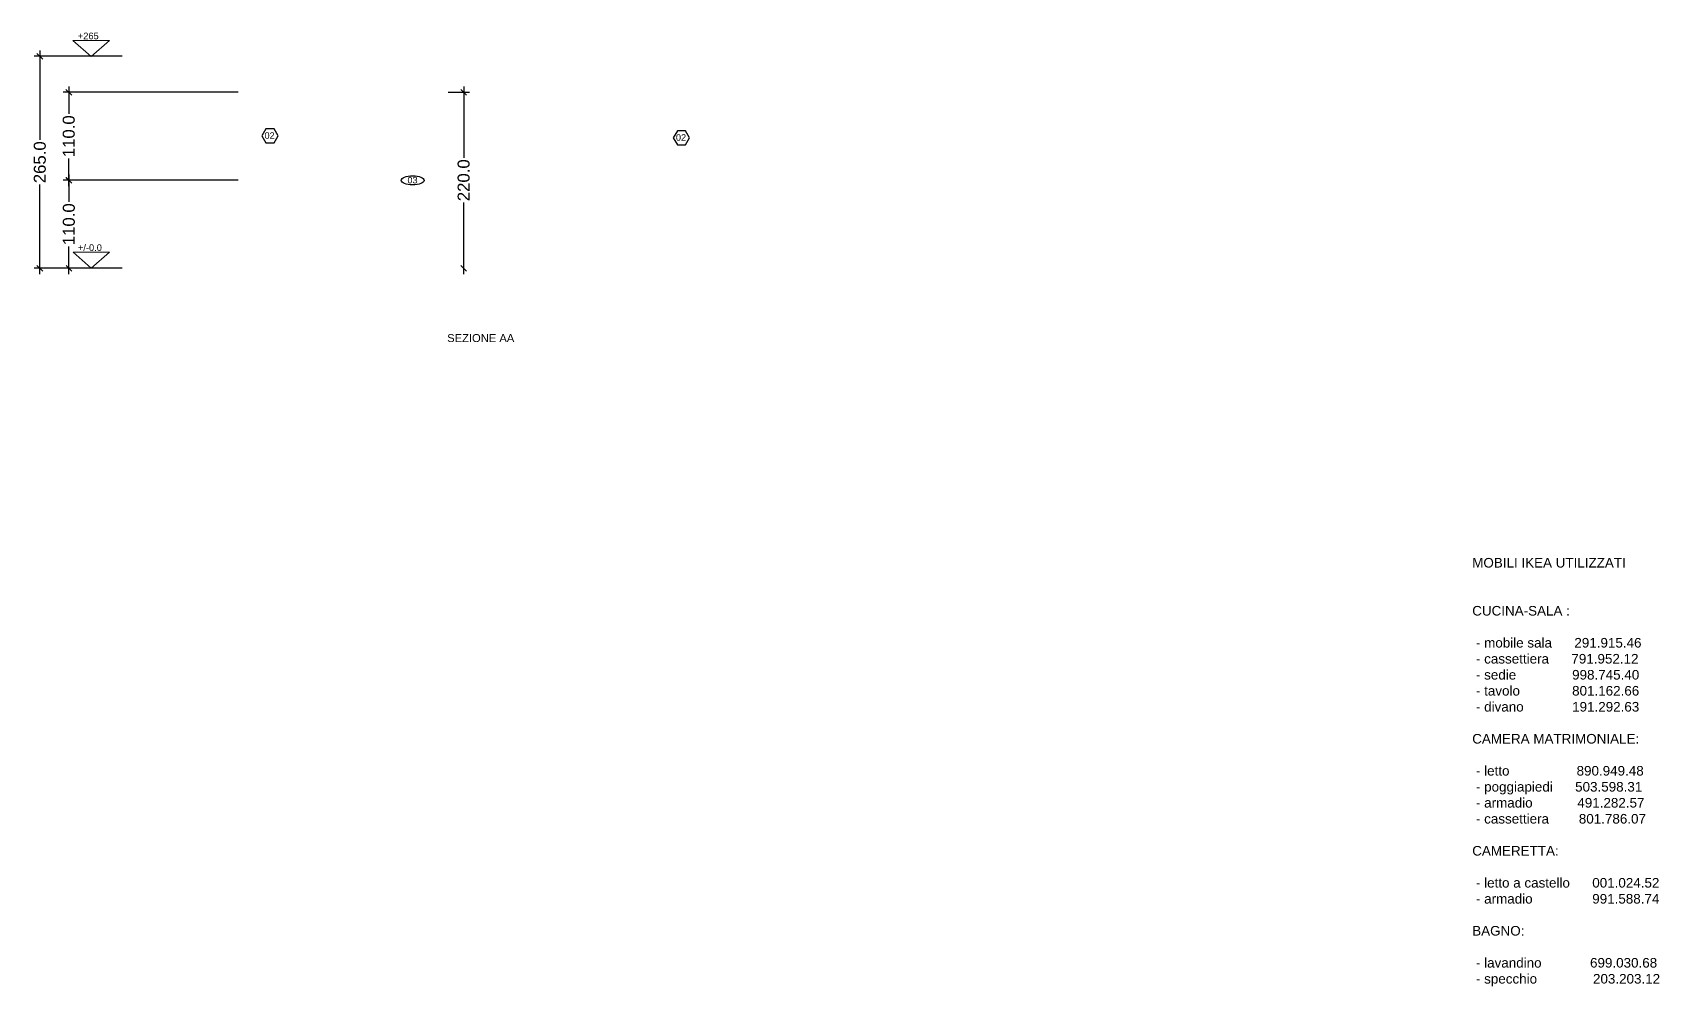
# Model space of a CAD drawing. Header units: millimetres. Extents: x -2099 to 4200, y -1874 to 1925.
# Drawn here: x -603 to 1430, y 732 to 1925 of the extents above; entities that cross this region are included whole.
import ezdxf

# ---------------------------------------------------------------- set-up
doc = ezdxf.new("R2010")
doc.units = ezdxf.units.MM
doc.linetypes.add('HIDDEN', pattern=[0.375, 0.25, -0.125])
doc.layers.add('G-ANNO-DIM', color=90, linetype='Continuous', lineweight=18)
doc.layers.add('QUOTE', color=3, linetype='Continuous')
doc.layers.add('TEXT', color=3, linetype='Continuous')
doc.styles.add('ARIAL', font='arial.ttf')
doc.styles.get("Standard").update_dxf_attribs({"font": 'arial.ttf'})
doc.styles.add('underline', font='arial.ttf')
doc.dimstyles.new('quote aad', dxfattribs={"dimtxt": 15, "dimasz": 7.2, "dimexe": 7.2, "dimexo": 1.2, "dimgap": 1.8, "dimtad": 0, "dimdec": 1, "dimzin": 0, "dimdsep": 46, "dimtxsty": 'ARIAL', "dimblk": 'OBLIQUE', "dimcen": 1.8, "dimdle": 7.2, "dimclrd": 256, "dimclre": 6, "dimclrt": 256, "dimadec": 0, "dimazin": 0, "dimtfac": 1, "dimtdec": 1, "dimtmove": 1, "dimatfit": 3, "dimldrblk": 'OPEN90', "dimfxl": 1, "dimtfill": 1, "dimtolj": 1, "dimtzin": 0, "dimarcsym": 0})

# ---------------------------------------------------------------- blocks, each defined once
blk = doc.blocks.new('_Oblique')
at = {"color": 0, "linetype": 'ByBlock', "lineweight": -2}
blk.add_line((-0.5, -0.5), (0.5, 0.5), dxfattribs=at)
blk = doc.blocks.new('*D85')
at = {"layer": 'QUOTE', "color": 6, "linetype": 'Continuous', "lineweight": -2, "transparency": 16777216}
for p, q in [((-345.5, 1850.2), (-564.5, 1850.2)), ((-345.5, 1740.2), (-564.5, 1740.2))]:
    blk.add_line(p, q, dxfattribs=at)
at = {"layer": 'QUOTE', "linetype": 'Continuous', "lineweight": -2, "transparency": 16777216}
for p, q in [((-557.3, 1857.4), (-557.3, 1821.6)), ((-557.3, 1733), (-557.3, 1768.8))]:
    blk.add_line(p, q, dxfattribs=at)
at = {"layer": 'QUOTE', "linetype": 'Continuous', "lineweight": -2, "transparency": 16777216, "xscale": 7.2, "yscale": 7.2, "zscale": 7.2}
for p, rotation in [((-557.3, 1850.2), 90), ((-557.3, 1740.2), 270)]:
    blk.add_blockref('_Oblique', p, dxfattribs=dict(at, rotation=rotation))
at = {"layer": 'QUOTE', "linetype": 'Continuous', "transparency": 16777216, "insert": (-557.3, 1795.2), "char_height": 15, "attachment_point": 5, "rotation": 90, "style": 'ARIAL', "bg_fill": 3, "box_fill_scale": 1.1, "bg_fill_color": 256, "bg_fill_true_color": 13158600, "bg_fill_transparency": 0}
blk.add_mtext('\\A1;110.0', dxfattribs=at)
blk = doc.blocks.new('_Open90')
at = {"color": 0, "linetype": 'ByBlock', "lineweight": -2}
for p, q in [((0, 0), (-1, 0)), ((-0.5, 0.5), (0, 0)), ((0, 0), (-0.5, -0.5))]:
    blk.add_line(p, q, dxfattribs=at)

msp = doc.modelspace()

# ---------------------------------------------------------------- linework, layer by layer
at = {"color": 7}
for points in [[(-295.77, 1795.76), (-300.83, 1804.51), (-310.93, 1804.51), (-315.99, 1795.76), (-310.93, 1787.01), (-300.83, 1787.01)], [(218.27, 1793.33), (213.21, 1802.08), (203.11, 1802.08), (198.05, 1793.33), (203.11, 1784.58), (213.21, 1784.58)]]:
    msp.add_lwpolyline(points, close=True, dxfattribs=at)
msp.add_ellipse((-127.62, 1740.05), major_axis=(-14.41, 0.04), ratio=0.3954678, dxfattribs=at)
at = {"layer": 'G-ANNO-DIM'}
msp.add_lwpolyline([(-552.07, 1914.83), (-529.32, 1894.81), (-506.57, 1914.83)], close=True, dxfattribs=at)
at = {"layer": 'QUOTE', "color": 6, "linetype": 'Continuous'}
for p, q in [((-490.51, 1895.2), (-600.69, 1895.2)), ((-83.11, 1850.2), (-56.67, 1850.2)), ((-345.51, 1740.2), (-564.38, 1740.2))]:
    msp.add_line(p, q, dxfattribs=at)
at = {"layer": 'QUOTE', "linetype": 'Continuous'}
for p, q in [((-593.49, 1902.4), (-593.49, 1789.91)), ((-63.87, 1857.4), (-63.87, 1767.41)), ((-593.49, 1623), (-593.49, 1735.49)), ((-557.18, 1747.4), (-557.18, 1711.58)), ((-63.87, 1623), (-63.87, 1712.99)), ((-557.18, 1623), (-557.18, 1658.82))]:
    msp.add_line(p, q, dxfattribs=at)
at = {"layer": 'QUOTE', "color": 6}
msp.add_line((-490.51, 1630.2), (-600.69, 1630.2), dxfattribs=at)

# ---------------------------------------------------------------- block references
at = {"layer": 'QUOTE', "xscale": 7.2, "yscale": 7.2, "zscale": 7.2}
for p, rotation in [((-593.49, 1895.2), 90), ((-63.87, 1850.2), 90), ((-557.18, 1740.2), 90), ((-593.49, 1630.2), 270), ((-557.18, 1630.2), 270), ((-63.87, 1630.2), 270)]:
    msp.add_blockref('_Oblique', p, dxfattribs=dict(at, rotation=rotation))

# ---------------------------------------------------------------- texts
at = {"color": 7, "style": 'ARIAL'}
for p in [(-312.72, 1792.06), (201.33, 1789.63)]:
    msp.add_text('02', height=8.16, rotation=359.83263, dxfattribs=at).set_placement(p)
msp.add_text('03', height=8.16, dxfattribs=at).set_placement((-134.14, 1736.26))
at = {"layer": 'G-ANNO-DIM', "style": 'underline'}
msp.add_text('+265', height=8.281, dxfattribs=at).set_placement((-545.95, 1916.5))
at = {"layer": 'QUOTE', "insert": (-84.48, 1547.93), "char_height": 10, "attachment_point": 1}
msp.add_mtext_dynamic_manual_height_columns('SEZIONE AA', width=311.6105, gutter_width=12.5, heights=[0], dxfattribs=at)
at = {"layer": 'TEXT', "linetype": 'HIDDEN', "insert": (1196.31, 1268.01), "char_height": 12, "attachment_point": 1}
msp.add_mtext_dynamic_manual_height_columns('MOBILI IKEA UTILIZZATI\\P\\P\\PCUCINA-SALA :\\P\\P - mobile sala      291.915.46\\P - cassettiera      791.952.12\\P - sedie               998.745.40\\P - tavolo              801.162.66\\P - divano             191.292.63\\P\\PCAMERA MATRIMONIALE:\\P\\P - letto                  890.949.48\\P - poggiapiedi      503.598.31\\P - armadio            491.282.57\\P - cassettiera        801.786.07\\P\\PCAMERETTA:  \\P\\P - letto a castello      001.024.52\\P - armadio                991.588.74\\P\\PBAGNO:\\P\\P - lavandino             699.030.68\\P - specchio               203.203.12\\P \\P\\P                         ', width=631.2565, gutter_width=60, heights=[0], dxfattribs=at)

# ---------------------------------------------------------------- next in the draw order: texts
at = {"layer": 'QUOTE', "char_height": 15, "attachment_point": 5, "rotation": 90, "style": 'ARIAL', "bg_fill": 3, "box_fill_scale": 1.1, "bg_fill_color": 256, "bg_fill_true_color": 13158600, "bg_fill_transparency": 0}
for s, insert in [('\\A1;265.0', (-593.49, 1762.7)), ('\\A1;220.0', (-63.87, 1740.2)), ('\\A1;110.0', (-557.18, 1685.2))]:
    msp.add_mtext(s, dxfattribs=dict(at, insert=insert))

# ---------------------------------------------------------------- next in the draw order: dimensions: what is measured, and where the dimension line sits
at = {"layer": 'QUOTE', "linetype": 'Continuous'}
dim = msp.add_linear_dim(base=(-557.31, 1740.2), p1=(-344.31, 1850.2), p2=(-344.31, 1740.2), angle=90, dimstyle='quote aad', dxfattribs=at)
dim.commit()
dim.dimension.update_dxf_attribs({"geometry": '*D85', "text_midpoint": (-557.31, 1795.2)})

# ---------------------------------------------------------------- next in the draw order: linework, layer by layer
at = {"layer": 'G-ANNO-DIM'}
msp.add_lwpolyline([(-551.97, 1650.22), (-529.21, 1630.2), (-506.46, 1650.22)], close=True, dxfattribs=at)

# ---------------------------------------------------------------- next in the draw order: texts
at = {"layer": 'G-ANNO-DIM', "style": 'underline'}
msp.add_text('+/-0.0', height=8.281, dxfattribs=at).set_placement((-545.84, 1651.9))

doc.saveas('drawing.dxf')
